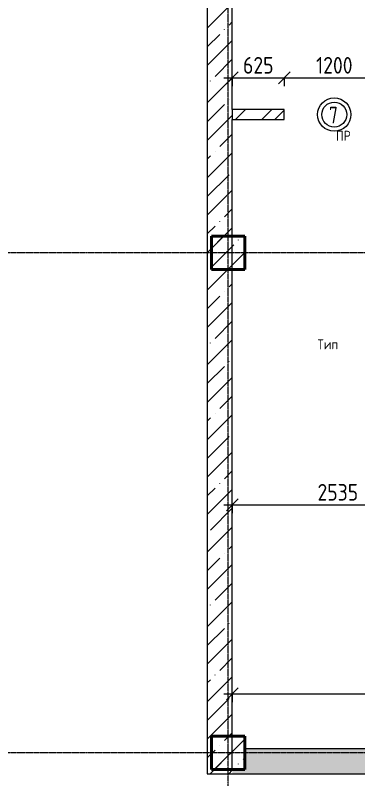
# Model space of a CAD drawing. Header units: millimetres. Extents: x -60946 to 138510, y -262288 to 24501.
# Drawn here: x -22156 to -18044, y -7304 to 1857 of the extents above; entities that cross this region are included whole.
import ezdxf

# ---------------------------------------------------------------- set-up
doc = ezdxf.new("R2010")
doc.units = ezdxf.units.MM
doc.linetypes.add('ADSK_Линия сетки', pattern=[25, 20, -2.5, 0, -2.5])
for name, color, linetype, lineweight in [('0) 1 вып перегородка', 7, 'Continuous', 60), ('Марки', 7, 'Continuous', 20), ('Марки дверей', 7, 'Continuous', 20), ('Несущие колонны', 7, 'Continuous', 18), ('Оси', 7, 'Continuous', 9), ('Размеры', 7, 'Continuous', 9), ('Стены внутренние', 7, 'Continuous', 18), ('Стены штриховка', 7, 'Continuous', 9)]:
    doc.layers.add(name, color=color, linetype=linetype, lineweight=lineweight)
doc.styles.add('GOST Common_3', font='', dxfattribs={"width": 0.9, "height": 200})
doc.styles.add('GOST Common_9', font='', dxfattribs={"width": 0.9, "height": 120})
doc.styles.add('GOST Common_B', font='', dxfattribs={"width": 0.8, "height": 200})
doc.styles.get('GOST Common_3').set_extended_font_data('GOST Common')
doc.styles.get('GOST Common_9').set_extended_font_data('GOST Common')
doc.styles.get('GOST Common_B').set_extended_font_data('GOST Common', bold=True)
doc.dimstyles.new('ADSK_Основной_2_0', dxfattribs={"dimscale": 304.8, "dimtxt": 201.142999, "dimasz": 0.463911, "dimexe": 0.328084, "dimexo": 0.328084, "dimgap": 0.164042, "dimtad": 1, "dimdec": 3, "dimrnd": 0.001, "dimdsep": 46, "dimtxsty": 'GOST Common_3', "dimblk1": 'OBLIQUE', "dimblk2": 'OBLIQUE', "dimsah": 1, "dimcen": 0.09, "dimdle": 0.328084, "dimazin": 2, "dimtfac": 1, "dimtdec": 4, "dimtix": 1, "dimtmove": 0, "dimatfit": 3, "dimfxl": 1, "dimtvp": 1, "dimtolj": 1, "dimtzin": 0, "dimlwd": 20, "dimlwe": 20, "dimarcsym": 2})
pattern_1 = [(45, (0, 0), (-224.5064, 224.5064), []), (45, (224.5, 0), (-224.5064, 224.5064), [396.875, -79.375, 3.353, -76.022])]

# ---------------------------------------------------------------- blocks, each defined once
blk = doc.blocks.new('ADSK_КолоннаЖБ_Прямоугольная - 400x400 мм-1809659-Кладочный план подвала')
at = {"layer": 'Несущие колонны', "lineweight": 40}
for p, q in [((-200, 200), (200, 200)), ((-200, -200), (-200, 200)), ((200, 200), (200, -200)), ((200, -200), (-200, -200))]:
    blk.add_line(p, q, dxfattribs=at)
blk = doc.blocks.new('М_двери1 - Марка экземпляра 2-3719212-Кладочный план подвала')
at = {"layer": 'Марки дверей'}
for radius in [2, 1.5]:
    blk.add_circle((0, 0), radius, dxfattribs=at)
blk = doc.blocks.new('_Oblique')
at = {"color": 0, "linetype": 'ByBlock', "lineweight": -2}
blk.add_line((-0.5, -0.5), (0.5, 0.5), dxfattribs=at)
blk = doc.blocks.new('DIMBLOCK124-Кладочный план подвала')
at = {"layer": 'Defpoints', "color": 0, "transparency": 16777216}
for p in [(-19550, 1206.8), (-18925, 1206.8), (-18925, 1106.8)]:
    blk.add_point(p, dxfattribs=at)
at = {"layer": 'Размеры', "color": 0, "lineweight": 20, "transparency": 16777216}
for p, q in [((-19650, 1106.8), (-18825, 1106.8)), ((-19550, 1106.8), (-19550, 1006.8)), ((-18925, 1106.8), (-18925, 1006.8))]:
    blk.add_line(p, q, dxfattribs=at)
at = {"layer": 'Размеры', "color": 0, "lineweight": 20, "transparency": 16777216, "xscale": 141.4, "yscale": 141.4, "zscale": 141.4, "rotation": 180}
blk.add_blockref('_Oblique', (-19550, 1106.8), dxfattribs=at)
at = {"layer": 'Размеры', "color": 0, "lineweight": 20, "transparency": 16777216, "xscale": 141.4, "yscale": 141.4, "zscale": 141.4}
blk.add_blockref('_Oblique', (-18925, 1106.8), dxfattribs=at)
at = {"layer": 'Размеры', "color": 0, "lineweight": 9, "transparency": 16777216, "insert": (-19237.5, 1256.8), "char_height": 200, "width": 454.106, "attachment_point": 5, "style": 'GOST Common_3'}
blk.add_mtext('\\A1;625', dxfattribs=at)
blk = doc.blocks.new('DIMBLOCK125-Кладочный план подвала')
at = {"layer": 'Defpoints', "color": 0, "transparency": 16777216}
for p in [(-18925, 1206.8), (-17725, 1206.8), (-17725, 1106.8)]:
    blk.add_point(p, dxfattribs=at)
at = {"layer": 'Размеры', "color": 0, "lineweight": 20, "transparency": 16777216}
for p, q in [((-19025, 1106.8), (-17625, 1106.8)), ((-18925, 1106.8), (-18925, 1006.8)), ((-17725, 1106.8), (-17725, 1006.8))]:
    blk.add_line(p, q, dxfattribs=at)
at = {"layer": 'Размеры', "color": 0, "lineweight": 20, "transparency": 16777216, "xscale": 141.4, "yscale": 141.4, "zscale": 141.4, "rotation": 180}
blk.add_blockref('_Oblique', (-18925, 1106.8), dxfattribs=at)
at = {"layer": 'Размеры', "color": 0, "lineweight": 20, "transparency": 16777216, "xscale": 141.4, "yscale": 141.4, "zscale": 141.4}
blk.add_blockref('_Oblique', (-17725, 1106.8), dxfattribs=at)
at = {"layer": 'Размеры', "color": 0, "lineweight": 9, "transparency": 16777216, "insert": (-18325, 1256.8), "char_height": 200, "width": 560.473, "attachment_point": 5, "style": 'GOST Common_3'}
blk.add_mtext('\\A1;1200', dxfattribs=at)
blk = doc.blocks.new('DIMBLOCK134-Кладочный план подвала')
at = {"layer": 'Defpoints', "color": 0, "transparency": 16777216}
for p in [(-17015, -3510), (-19550, -3916.8), (-17015, -4016.8)]:
    blk.add_point(p, dxfattribs=at)
at = {"layer": 'Размеры', "color": 0, "lineweight": 20, "transparency": 16777216}
for p, q in [((-17015, -3610), (-17015, -4116.8)), ((-19650, -4016.8), (-16915, -4016.8)), ((-19550, -4016.8), (-19550, -4116.8))]:
    blk.add_line(p, q, dxfattribs=at)
at = {"layer": 'Размеры', "color": 0, "lineweight": 20, "transparency": 16777216, "xscale": 141.4, "yscale": 141.4, "zscale": 141.4, "rotation": 180}
blk.add_blockref('_Oblique', (-19550, -4016.8), dxfattribs=at)
at = {"layer": 'Размеры', "color": 0, "lineweight": 20, "transparency": 16777216, "xscale": 141.4, "yscale": 141.4, "zscale": 141.4}
blk.add_blockref('_Oblique', (-17015, -4016.8), dxfattribs=at)
at = {"layer": 'Размеры', "color": 0, "lineweight": 9, "transparency": 16777216, "insert": (-18282.5, -3866.8), "char_height": 200, "width": 605.475, "attachment_point": 5, "style": 'GOST Common_3'}
blk.add_mtext('\\A1;2535', dxfattribs=at)
blk = doc.blocks.new('DIMBLOCK161-Кладочный план подвала')
at = {"layer": 'Defpoints', "color": 0, "transparency": 16777216}
for p in [(-19550, -6184.9), (-13920, -6184.9), (-13920, -6284.9)]:
    blk.add_point(p, dxfattribs=at)
at = {"layer": 'Размеры', "color": 0, "lineweight": 20, "transparency": 16777216}
for p, q in [((-19650, -6284.9), (-13820, -6284.9)), ((-19550, -6284.9), (-19550, -6384.9)), ((-13920, -6284.9), (-13920, -6384.9))]:
    blk.add_line(p, q, dxfattribs=at)
at = {"layer": 'Размеры', "color": 0, "lineweight": 20, "transparency": 16777216, "xscale": 141.4, "yscale": 141.4, "zscale": 141.4, "rotation": 180}
blk.add_blockref('_Oblique', (-19550, -6284.9), dxfattribs=at)
at = {"layer": 'Размеры', "color": 0, "lineweight": 20, "transparency": 16777216, "xscale": 141.4, "yscale": 141.4, "zscale": 141.4}
blk.add_blockref('_Oblique', (-13920, -6284.9), dxfattribs=at)
at = {"layer": 'Размеры', "color": 0, "lineweight": 9, "transparency": 16777216, "insert": (-16735, -6134.9), "char_height": 200, "width": 605.475, "attachment_point": 5, "style": 'GOST Common_3'}
blk.add_mtext('\\A1;5630', dxfattribs=at)

msp = doc.modelspace()

# ---------------------------------------------------------------- hatches: boundary and pattern name
at = {"layer": 'Несущие колонны', "lineweight": 9}
h = msp.add_hatch(dxfattribs=at)
h.set_pattern_fill('FP_3', color=256, style=0, pattern_type=2)
h.set_pattern_definition(pattern_1)
h.paths.add_polyline_path([(-19400, -1195.031), (-19400, -795.031), (-19800, -795.031), (-19800, -1195.031)])
h = msp.add_hatch(dxfattribs=at)
h.set_pattern_fill('FP_3', color=256, style=0, pattern_type=2)
h.set_pattern_definition(pattern_1)
h.paths.add_polyline_path([(-19400, -7195.031), (-19400, -6795.031), (-19800, -6795.031), (-19800, -7195.031), (-19550, -7195.031)])
at = {"layer": 'Стены внутренние', "lineweight": 9}
h = msp.add_hatch(dxfattribs=at)
h.set_pattern_fill('FP_3', color=256, style=0, pattern_type=2)
h.set_pattern_definition(pattern_1)
h.paths.add_polyline_path([(-19850, -7245.031), (-19550, -7245.031), (-19550, 3204.969), (-19800, 3204.969), (-19800, 3604.969), (-19550, 3604.969), (-19550, 11004.969), (-19850, 11004.969), (-19850, -3729.2173)])
h = msp.add_hatch(dxfattribs=at)
h.set_pattern_fill('FP_2', color=256, style=0, pattern_type=2)
h.set_pattern_definition([(45, (0, 0), (-235.732, 235.732), []), (45, (157.15, 0), (-235.732, 235.732), [])])
h.paths.add_polyline_path([(-13920, 604.969), (-13920, 724.969), (-14450, 724.969), (-14450, 604.969)])
h.paths.add_polyline_path([(-17725, 604.969), (-16745, 604.969), (-16745, 724.969), (-17725, 724.969)])
h.paths.add_polyline_path([(-18925, 604.969), (-18925, 724.969), (-19550, 724.969), (-19550, 604.969)])
h.paths.add_polyline_path([(-15350, 604.969), (-15350, 724.969), (-15845, 724.969), (-15845, 604.969), (-15400, 604.969)])
h = msp.add_hatch(dxfattribs=at)
h.set_pattern_fill('FP_3', color=256, style=0, pattern_type=2)
h.set_pattern_definition(pattern_1)
h.paths.add_polyline_path([(61550, -7245.031), (61550, -6945.031), (49800, -6945.031), (49800, -7195.031), (49400, -7195.031), (49400, -6945.031), (34000, -6945.031), (34000, -7195.031), (33600, -7195.031), (33600, -6945.031), (28000, -6945.031), (28000, -7195.031), (27600, -7195.031), (27600, -6945.031), (22000, -6945.031), (22000, -7195.031), (21600, -7195.031), (21600, -6945.031), (9000, -6945.031), (9000, -7195.031), (8600, -7195.031), (8600, -6945.031), (3000, -6945.031), (3000, -7195.031), (2600, -7195.031), (2600, -6945.031), (-13400, -6945.031), (-13400, -7195.031), (-13800, -7195.031), (-13800, -6945.031), (-19400, -6945.031), (-19400, -7195.031), (-19550, -7195.031), (-19550, -7245.031), (52785.5782, -7245.031)])

# ---------------------------------------------------------------- linework, layer by layer
at = {"layer": 'Несущие колонны', "lineweight": 9}
for p, q in [((-19400, -795.031), (-19800, -795.031)), ((-19800, -795.031), (-19800, -1195.031)), ((-19400, -1195.031), (-19400, -795.031)), ((-19800, -1195.031), (-19400, -1195.031)), ((-19400, -6795.031), (-19800, -6795.031)), ((-19800, -6795.031), (-19800, -7195.031)), ((-19400, -6945.031), (-19400, -6795.031)), ((-19800, -7195.031), (-19550, -7195.031))]:
    msp.add_line(p, q, dxfattribs=at)
at = {"layer": 'Оси', "linetype": 'ADSK_Линия сетки', "lineweight": 5}
for p, q in [((-19600, -10973.8823), (-19600, 24500.9141)), ((62221.372, -995.031), (-25240.0967, -995.031)), ((62221.372, -6995.031), (-25240.0967, -6995.031))]:
    msp.add_line(p, q, dxfattribs=at)
at = {"layer": 'Стены внутренние', "lineweight": 5}
for p, q in [((-19850, 11004.969), (-19850, -7245.031)), ((-19550, 724.969), (-19550, 3204.969)), ((-18925, 724.969), (-19550, 724.969)), ((-18925, 604.969), (-18925, 724.969)), ((-19550, -7195.031), (-19550, 604.969)), ((-19550, 604.969), (-18925, 604.969)), ((-13920, -6945.031), (-19400, -6945.031)), ((-19850, -7245.031), (61850, -7245.031))]:
    msp.add_line(p, q, dxfattribs=at)
at = {"layer": 'Стены штриховка', "lineweight": 9}
msp.add_line((-19550, 724.969), (-19550, 604.969), dxfattribs=at)

# ---------------------------------------------------------------- block references
at = {"layer": 'Марки дверей', "xscale": 99.99999999999993, "yscale": 99.99999999999993, "zscale": 99.99999999999993}
msp.add_blockref('М_двери1 - Марка экземпляра 2-3719212-Кладочный план подвала', (-18325, 664.969), dxfattribs=at)
at = {"layer": 'Несущие колонны', "lineweight": 40, "rotation": 89.9999999999999}
for p in [(-19600, -995.031), (-19600, -6995.031)]:
    msp.add_blockref('ADSK_КолоннаЖБ_Прямоугольная - 400x400 мм-1809659-Кладочный план подвала', p, dxfattribs=at)

# ---------------------------------------------------------------- texts
at = {"layer": '0) 1 вып перегородка', "color": 116, "lineweight": 9, "true_color": 0x008040, "insert": (-18525, -2030.7504), "char_height": 120, "width": 673.4175, "attachment_point": 1, "style": 'GOST Common_9'}
msp.add_mtext('Тип', dxfattribs=at)
at = {"layer": 'Марки', "lineweight": 9, "insert": (-18303.4789, 470.8967), "char_height": 120, "width": 432.91125, "attachment_point": 1, "style": 'GOST Common_9'}
msp.add_mtext('ПР', dxfattribs=at)
at = {"layer": 'Марки дверей', "lineweight": 5, "insert": (-18389.0574, 758.6279), "char_height": 200, "width": 147.5105, "attachment_point": 1, "style": 'GOST Common_B'}
msp.add_mtext('\\fGOST Common|b1|i0|c204|p34|;\\W.8;7', dxfattribs=at)

# ---------------------------------------------------------------- dimensions: what is measured, and where the dimension line sits
at = {"layer": 'Размеры', "lineweight": 9}
for base, p1, p2, override, picture, middle in [((-18925, 1106.8308), (-19550, 1206.8157), (-18925, 1206.8157), {"dimpost": '<>', "dimfxl": 625}, 'DIMBLOCK124-Кладочный план подвала', (-19237.5, 1256.8308)), ((-17725, 1106.8308), (-18925, 1206.8157), (-17725, 1206.8157), {"dimpost": '<>', "dimfxl": 1200}, 'DIMBLOCK125-Кладочный план подвала', (-18325, 1256.8308)), ((-17015, -4016.8178), (-19550, -3916.8329), (-17015, -3510.031), {"dimpost": '<>', "dimfxl": 2567.433108}, 'DIMBLOCK134-Кладочный план подвала', (-18282.5, -3866.8178)), ((-13920, -6284.8893), (-19550, -6184.9044), (-13920, -6184.9044), {"dimpost": '<>', "dimfxl": 5630}, 'DIMBLOCK161-Кладочный план подвала', (-16735, -6134.8893))]:
    dim = msp.add_linear_dim(base=base, p1=p1, p2=p2, dimstyle='ADSK_Основной_2_0', override=override, dxfattribs=at)
    dim.commit()
    dim.dimension.update_dxf_attribs({"geometry": picture, "text_midpoint": middle})

doc.saveas('drawing.dxf')
